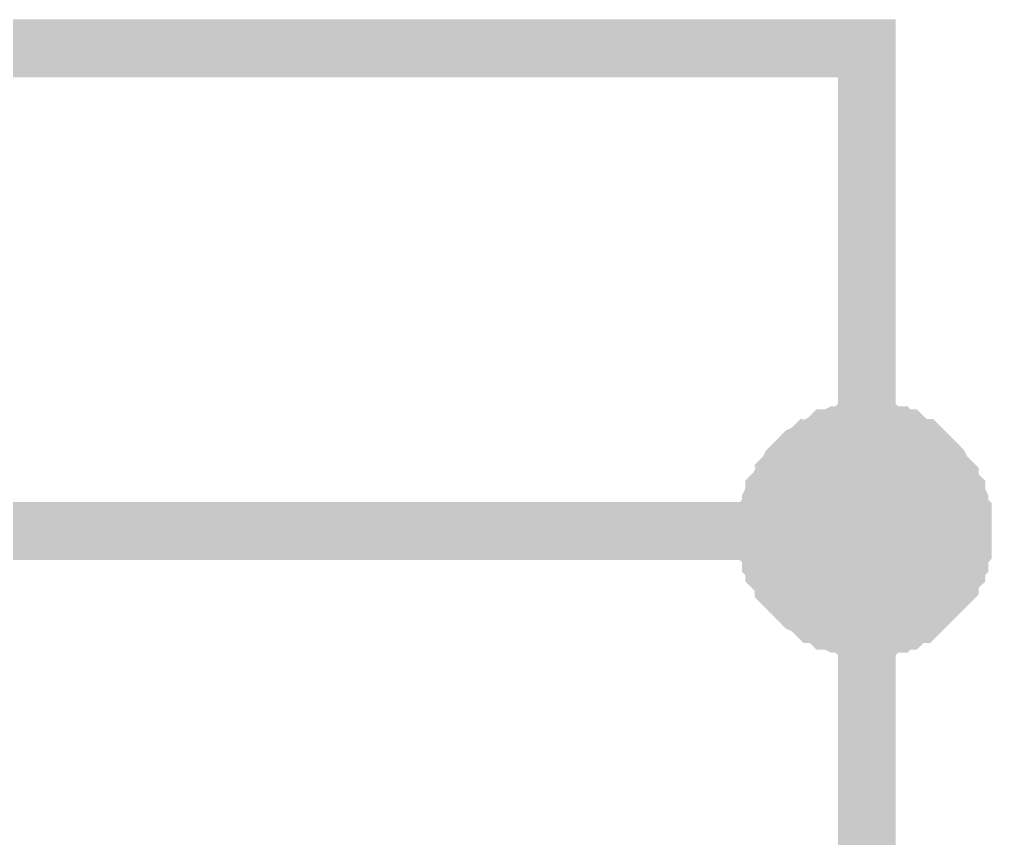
# Model space of a CAD drawing. Header units: millimetres. Extents: x -2024 to 917, y -725 to 13.
# Drawn here: x -1990.77 to -1985.73, y -165.76 to -161.52 of the extents above; entities that cross this region are included whole.
import ezdxf

# ---------------------------------------------------------------- set-up
doc = ezdxf.new("R2010")
doc.units = ezdxf.units.MM

msp = doc.modelspace()

# ---------------------------------------------------------------- linework, layer by layer
at = {"color": 7}
for points, const_width in [([(-1991.3755, -164.1709), (-1986.3771, -164.1709), (-1986.3771, -161.6706), (-1991.3755, -161.6706)], 0.2997), ([(-1986.8902, -164.1709), (-1986.8902, -164.1378), (-1986.8902, -164.1213), (-1986.8902, -164.0882), (-1986.8736, -164.0716), (-1986.8736, -164.0385), (-1986.8736, -164.0219), (-1986.8571, -163.9888), (-1986.8571, -163.9722), (-1986.8405, -163.9557), (-1986.824, -163.9226), (-1986.8074, -163.906), (-1986.8074, -163.8894), (-1986.7908, -163.8729), (-1986.7743, -163.8398), (-1986.7577, -163.8232), (-1986.7412, -163.8067), (-1986.7246, -163.7901), (-1986.7081, -163.7735), (-1986.675, -163.757), (-1986.6584, -163.7404), (-1986.6419, -163.7404), (-1986.6253, -163.7239), (-1986.5922, -163.7073), (-1986.5757, -163.6907), (-1986.5591, -163.6907), (-1986.526, -163.6742), (-1986.5095, -163.6742), (-1986.4764, -163.6742), (-1986.4598, -163.6576), (-1986.4267, -163.6576), (-1986.4102, -163.6576), (-1986.3771, -163.6576)], 0.2997), ([(-1986.8902, -164.1709), (-1986.8902, -164.1378), (-1986.8902, -164.1213), (-1986.8902, -164.0882), (-1986.8736, -164.0716), (-1986.8736, -164.0385), (-1986.8736, -164.0219), (-1986.8571, -163.9888), (-1986.8571, -163.9722), (-1986.8405, -163.9557), (-1986.824, -163.9226), (-1986.8074, -163.906), (-1986.8074, -163.8894), (-1986.7908, -163.8729), (-1986.7743, -163.8398), (-1986.7577, -163.8232), (-1986.7412, -163.8067), (-1986.7246, -163.7901), (-1986.7081, -163.7735), (-1986.675, -163.757), (-1986.6584, -163.7404), (-1986.6419, -163.7404), (-1986.6253, -163.7239), (-1986.5922, -163.7073), (-1986.5757, -163.6907), (-1986.5591, -163.6907), (-1986.526, -163.6742), (-1986.5095, -163.6742), (-1986.4764, -163.6742), (-1986.4598, -163.6576), (-1986.4267, -163.6576), (-1986.4102, -163.6576), (-1986.3771, -163.6576)], 0.2997), ([(-1986.8902, -164.1709), (-1986.8902, -164.1378), (-1986.8902, -164.1213), (-1986.8902, -164.0882), (-1986.8736, -164.0716), (-1986.8736, -164.0385), (-1986.8736, -164.0219), (-1986.8571, -163.9888), (-1986.8571, -163.9722), (-1986.8405, -163.9557), (-1986.824, -163.9226), (-1986.8074, -163.906), (-1986.8074, -163.8894), (-1986.7908, -163.8729), (-1986.7743, -163.8398), (-1986.7577, -163.8232), (-1986.7412, -163.8067), (-1986.7246, -163.7901), (-1986.7081, -163.7735), (-1986.675, -163.757), (-1986.6584, -163.7404), (-1986.6419, -163.7404), (-1986.6253, -163.7239), (-1986.5922, -163.7073), (-1986.5757, -163.6907), (-1986.5591, -163.6907), (-1986.526, -163.6742), (-1986.5095, -163.6742), (-1986.4764, -163.6742), (-1986.4598, -163.6576), (-1986.4267, -163.6576), (-1986.4102, -163.6576), (-1986.3771, -163.6576)], 0.2997), ([(-1986.8902, -164.1709), (-1986.8902, -164.1378), (-1986.8902, -164.1213), (-1986.8902, -164.0882), (-1986.8736, -164.0716), (-1986.8736, -164.0385), (-1986.8736, -164.0219), (-1986.8571, -163.9888), (-1986.8571, -163.9722), (-1986.8405, -163.9557), (-1986.824, -163.9226), (-1986.8074, -163.906), (-1986.8074, -163.8894), (-1986.7908, -163.8729), (-1986.7743, -163.8398), (-1986.7577, -163.8232), (-1986.7412, -163.8067), (-1986.7246, -163.7901), (-1986.7081, -163.7735), (-1986.675, -163.757), (-1986.6584, -163.7404), (-1986.6419, -163.7404), (-1986.6253, -163.7239), (-1986.5922, -163.7073), (-1986.5757, -163.6907), (-1986.5591, -163.6907), (-1986.526, -163.6742), (-1986.5095, -163.6742), (-1986.4764, -163.6742), (-1986.4598, -163.6576), (-1986.4267, -163.6576), (-1986.4102, -163.6576), (-1986.3771, -163.6576)], 0.2997), ([(-1986.3771, -163.6576), (-1986.3771, -163.6576)], 0.2997), ([(-1986.3771, -163.6576), (-1986.344, -163.6576), (-1986.3274, -163.6576), (-1986.2943, -163.6576), (-1986.2778, -163.6742), (-1986.2447, -163.6742), (-1986.2281, -163.6742), (-1986.2116, -163.6907), (-1986.1785, -163.6907), (-1986.1619, -163.7073), (-1986.1454, -163.7239), (-1986.1123, -163.7404), (-1986.0957, -163.7404), (-1986.0792, -163.757), (-1986.0626, -163.7735), (-1986.0461, -163.7901), (-1986.0295, -163.8067), (-1986.0129, -163.8232), (-1985.9964, -163.8398), (-1985.9798, -163.8729), (-1985.9633, -163.8894), (-1985.9467, -163.906), (-1985.9467, -163.9226), (-1985.9302, -163.9557), (-1985.9136, -163.9722), (-1985.9136, -163.9888), (-1985.8971, -164.0219), (-1985.8971, -164.0385), (-1985.8971, -164.0716), (-1985.8805, -164.0882), (-1985.8805, -164.1213), (-1985.8805, -164.1378), (-1985.8805, -164.1709)], 0.2997), ([(-1986.3771, -163.6576), (-1986.3771, -163.6576)], 0.2997), ([(-1986.3771, -163.6576), (-1986.344, -163.6576), (-1986.3274, -163.6576), (-1986.2943, -163.6576), (-1986.2778, -163.6742), (-1986.2447, -163.6742), (-1986.2281, -163.6742), (-1986.2116, -163.6907), (-1986.1785, -163.6907), (-1986.1619, -163.7073), (-1986.1454, -163.7239), (-1986.1123, -163.7404), (-1986.0957, -163.7404), (-1986.0792, -163.757), (-1986.0626, -163.7735), (-1986.0461, -163.7901), (-1986.0295, -163.8067), (-1986.0129, -163.8232), (-1985.9964, -163.8398), (-1985.9798, -163.8729), (-1985.9633, -163.8894), (-1985.9467, -163.906), (-1985.9467, -163.9226), (-1985.9302, -163.9557), (-1985.9136, -163.9722), (-1985.9136, -163.9888), (-1985.8971, -164.0219), (-1985.8971, -164.0385), (-1985.8971, -164.0716), (-1985.8805, -164.0882), (-1985.8805, -164.1213), (-1985.8805, -164.1378), (-1985.8805, -164.1709)], 0.2997), ([(-1986.3771, -163.6576), (-1986.3771, -163.6576)], 0.2997), ([(-1986.3771, -163.6576), (-1986.344, -163.6576), (-1986.3274, -163.6576), (-1986.2943, -163.6576), (-1986.2778, -163.6742), (-1986.2447, -163.6742), (-1986.2281, -163.6742), (-1986.2116, -163.6907), (-1986.1785, -163.6907), (-1986.1619, -163.7073), (-1986.1454, -163.7239), (-1986.1123, -163.7404), (-1986.0957, -163.7404), (-1986.0792, -163.757), (-1986.0626, -163.7735), (-1986.0461, -163.7901), (-1986.0295, -163.8067), (-1986.0129, -163.8232), (-1985.9964, -163.8398), (-1985.9798, -163.8729), (-1985.9633, -163.8894), (-1985.9467, -163.906), (-1985.9467, -163.9226), (-1985.9302, -163.9557), (-1985.9136, -163.9722), (-1985.9136, -163.9888), (-1985.8971, -164.0219), (-1985.8971, -164.0385), (-1985.8971, -164.0716), (-1985.8805, -164.0882), (-1985.8805, -164.1213), (-1985.8805, -164.1378), (-1985.8805, -164.1709)], 0.2997), ([(-1986.3771, -163.6576), (-1986.3771, -163.6576)], 0.2997), ([(-1986.3771, -163.6576), (-1986.344, -163.6576), (-1986.3274, -163.6576), (-1986.2943, -163.6576), (-1986.2778, -163.6742), (-1986.2447, -163.6742), (-1986.2281, -163.6742), (-1986.2116, -163.6907), (-1986.1785, -163.6907), (-1986.1619, -163.7073), (-1986.1454, -163.7239), (-1986.1123, -163.7404), (-1986.0957, -163.7404), (-1986.0792, -163.757), (-1986.0626, -163.7735), (-1986.0461, -163.7901), (-1986.0295, -163.8067), (-1986.0129, -163.8232), (-1985.9964, -163.8398), (-1985.9798, -163.8729), (-1985.9633, -163.8894), (-1985.9467, -163.906), (-1985.9467, -163.9226), (-1985.9302, -163.9557), (-1985.9136, -163.9722), (-1985.9136, -163.9888), (-1985.8971, -164.0219), (-1985.8971, -164.0385), (-1985.8971, -164.0716), (-1985.8805, -164.0882), (-1985.8805, -164.1213), (-1985.8805, -164.1378), (-1985.8805, -164.1709)], 0.2997), ([(-1986.8902, -164.1709), (-1986.8902, -164.1378), (-1986.8902, -164.1213), (-1986.8902, -164.0882), (-1986.8736, -164.0716), (-1986.8736, -164.0385), (-1986.8736, -164.0219), (-1986.8571, -163.9888), (-1986.8571, -163.9722), (-1986.8405, -163.9557), (-1986.824, -163.9226), (-1986.8074, -163.906), (-1986.8074, -163.8894), (-1986.7908, -163.8729), (-1986.7743, -163.8398), (-1986.7577, -163.8232), (-1986.7412, -163.8067), (-1986.7246, -163.7901), (-1986.7081, -163.7735), (-1986.675, -163.757), (-1986.6584, -163.7404), (-1986.6419, -163.7404), (-1986.6253, -163.7239), (-1986.5922, -163.7073), (-1986.5757, -163.6907), (-1986.5591, -163.6907), (-1986.526, -163.6742), (-1986.5095, -163.6742), (-1986.4764, -163.6742), (-1986.4598, -163.6576), (-1986.4267, -163.6576), (-1986.4102, -163.6576), (-1986.3771, -163.6576)], 0.0991), ([(-1986.8902, -164.1709), (-1986.8902, -164.1378), (-1986.8902, -164.1213), (-1986.8902, -164.0882), (-1986.8736, -164.0716), (-1986.8736, -164.0385), (-1986.8736, -164.0219), (-1986.8571, -163.9888), (-1986.8571, -163.9722), (-1986.8405, -163.9557), (-1986.824, -163.9226), (-1986.8074, -163.906), (-1986.8074, -163.8894), (-1986.7908, -163.8729), (-1986.7743, -163.8398), (-1986.7577, -163.8232), (-1986.7412, -163.8067), (-1986.7246, -163.7901), (-1986.7081, -163.7735), (-1986.675, -163.757), (-1986.6584, -163.7404), (-1986.6419, -163.7404), (-1986.6253, -163.7239), (-1986.5922, -163.7073), (-1986.5757, -163.6907), (-1986.5591, -163.6907), (-1986.526, -163.6742), (-1986.5095, -163.6742), (-1986.4764, -163.6742), (-1986.4598, -163.6576), (-1986.4267, -163.6576), (-1986.4102, -163.6576), (-1986.3771, -163.6576)], 0.0991), ([(-1986.8902, -164.1709), (-1986.8902, -164.1378), (-1986.8902, -164.1213), (-1986.8902, -164.0882), (-1986.8736, -164.0716), (-1986.8736, -164.0385), (-1986.8736, -164.0219), (-1986.8571, -163.9888), (-1986.8571, -163.9722), (-1986.8405, -163.9557), (-1986.824, -163.9226), (-1986.8074, -163.906), (-1986.8074, -163.8894), (-1986.7908, -163.8729), (-1986.7743, -163.8398), (-1986.7577, -163.8232), (-1986.7412, -163.8067), (-1986.7246, -163.7901), (-1986.7081, -163.7735), (-1986.675, -163.757), (-1986.6584, -163.7404), (-1986.6419, -163.7404), (-1986.6253, -163.7239), (-1986.5922, -163.7073), (-1986.5757, -163.6907), (-1986.5591, -163.6907), (-1986.526, -163.6742), (-1986.5095, -163.6742), (-1986.4764, -163.6742), (-1986.4598, -163.6576), (-1986.4267, -163.6576), (-1986.4102, -163.6576), (-1986.3771, -163.6576)], 0.0991), ([(-1986.8902, -164.1709), (-1986.8902, -164.1378), (-1986.8902, -164.1213), (-1986.8902, -164.0882), (-1986.8736, -164.0716), (-1986.8736, -164.0385), (-1986.8736, -164.0219), (-1986.8571, -163.9888), (-1986.8571, -163.9722), (-1986.8405, -163.9557), (-1986.824, -163.9226), (-1986.8074, -163.906), (-1986.8074, -163.8894), (-1986.7908, -163.8729), (-1986.7743, -163.8398), (-1986.7577, -163.8232), (-1986.7412, -163.8067), (-1986.7246, -163.7901), (-1986.7081, -163.7735), (-1986.675, -163.757), (-1986.6584, -163.7404), (-1986.6419, -163.7404), (-1986.6253, -163.7239), (-1986.5922, -163.7073), (-1986.5757, -163.6907), (-1986.5591, -163.6907), (-1986.526, -163.6742), (-1986.5095, -163.6742), (-1986.4764, -163.6742), (-1986.4598, -163.6576), (-1986.4267, -163.6576), (-1986.4102, -163.6576), (-1986.3771, -163.6576)], 0.0991), ([(-1986.3771, -163.6576), (-1986.3771, -163.6576)], 0.0991), ([(-1986.3771, -163.6576), (-1986.344, -163.6576), (-1986.3274, -163.6576), (-1986.2943, -163.6576), (-1986.2778, -163.6742), (-1986.2447, -163.6742), (-1986.2281, -163.6742), (-1986.2116, -163.6907), (-1986.1785, -163.6907), (-1986.1619, -163.7073), (-1986.1454, -163.7239), (-1986.1123, -163.7404), (-1986.0957, -163.7404), (-1986.0792, -163.757), (-1986.0626, -163.7735), (-1986.0461, -163.7901), (-1986.0295, -163.8067), (-1986.0129, -163.8232), (-1985.9964, -163.8398), (-1985.9798, -163.8729), (-1985.9633, -163.8894), (-1985.9467, -163.906), (-1985.9467, -163.9226), (-1985.9302, -163.9557), (-1985.9136, -163.9722), (-1985.9136, -163.9888), (-1985.8971, -164.0219), (-1985.8971, -164.0385), (-1985.8971, -164.0716), (-1985.8805, -164.0882), (-1985.8805, -164.1213), (-1985.8805, -164.1378), (-1985.8805, -164.1709)], 0.0991), ([(-1986.3771, -163.6576), (-1986.3771, -163.6576)], 0.0991), ([(-1986.3771, -163.6576), (-1986.344, -163.6576), (-1986.3274, -163.6576), (-1986.2943, -163.6576), (-1986.2778, -163.6742), (-1986.2447, -163.6742), (-1986.2281, -163.6742), (-1986.2116, -163.6907), (-1986.1785, -163.6907), (-1986.1619, -163.7073), (-1986.1454, -163.7239), (-1986.1123, -163.7404), (-1986.0957, -163.7404), (-1986.0792, -163.757), (-1986.0626, -163.7735), (-1986.0461, -163.7901), (-1986.0295, -163.8067), (-1986.0129, -163.8232), (-1985.9964, -163.8398), (-1985.9798, -163.8729), (-1985.9633, -163.8894), (-1985.9467, -163.906), (-1985.9467, -163.9226), (-1985.9302, -163.9557), (-1985.9136, -163.9722), (-1985.9136, -163.9888), (-1985.8971, -164.0219), (-1985.8971, -164.0385), (-1985.8971, -164.0716), (-1985.8805, -164.0882), (-1985.8805, -164.1213), (-1985.8805, -164.1378), (-1985.8805, -164.1709)], 0.0991), ([(-1986.3771, -163.6576), (-1986.3771, -163.6576)], 0.0991), ([(-1986.3771, -163.6576), (-1986.344, -163.6576), (-1986.3274, -163.6576), (-1986.2943, -163.6576), (-1986.2778, -163.6742), (-1986.2447, -163.6742), (-1986.2281, -163.6742), (-1986.2116, -163.6907), (-1986.1785, -163.6907), (-1986.1619, -163.7073), (-1986.1454, -163.7239), (-1986.1123, -163.7404), (-1986.0957, -163.7404), (-1986.0792, -163.757), (-1986.0626, -163.7735), (-1986.0461, -163.7901), (-1986.0295, -163.8067), (-1986.0129, -163.8232), (-1985.9964, -163.8398), (-1985.9798, -163.8729), (-1985.9633, -163.8894), (-1985.9467, -163.906), (-1985.9467, -163.9226), (-1985.9302, -163.9557), (-1985.9136, -163.9722), (-1985.9136, -163.9888), (-1985.8971, -164.0219), (-1985.8971, -164.0385), (-1985.8971, -164.0716), (-1985.8805, -164.0882), (-1985.8805, -164.1213), (-1985.8805, -164.1378), (-1985.8805, -164.1709)], 0.0991), ([(-1986.3771, -163.6576), (-1986.3771, -163.6576)], 0.0991), ([(-1986.3771, -163.6576), (-1986.344, -163.6576), (-1986.3274, -163.6576), (-1986.2943, -163.6576), (-1986.2778, -163.6742), (-1986.2447, -163.6742), (-1986.2281, -163.6742), (-1986.2116, -163.6907), (-1986.1785, -163.6907), (-1986.1619, -163.7073), (-1986.1454, -163.7239), (-1986.1123, -163.7404), (-1986.0957, -163.7404), (-1986.0792, -163.757), (-1986.0626, -163.7735), (-1986.0461, -163.7901), (-1986.0295, -163.8067), (-1986.0129, -163.8232), (-1985.9964, -163.8398), (-1985.9798, -163.8729), (-1985.9633, -163.8894), (-1985.9467, -163.906), (-1985.9467, -163.9226), (-1985.9302, -163.9557), (-1985.9136, -163.9722), (-1985.9136, -163.9888), (-1985.8971, -164.0219), (-1985.8971, -164.0385), (-1985.8971, -164.0716), (-1985.8805, -164.0882), (-1985.8805, -164.1213), (-1985.8805, -164.1378), (-1985.8805, -164.1709)], 0.0991), ([(-1986.3771, -164.6677), (-1986.4102, -164.6677), (-1986.4267, -164.6677), (-1986.4598, -164.6677), (-1986.4764, -164.6512), (-1986.5095, -164.6512), (-1986.526, -164.6512), (-1986.5591, -164.6346), (-1986.5757, -164.6346), (-1986.5922, -164.618), (-1986.6253, -164.6015), (-1986.6419, -164.6015), (-1986.6584, -164.5849), (-1986.675, -164.5684), (-1986.7081, -164.5518), (-1986.7246, -164.5352), (-1986.7412, -164.5187), (-1986.7577, -164.5021), (-1986.7743, -164.4856), (-1986.7908, -164.469), (-1986.8074, -164.4524), (-1986.8074, -164.4359), (-1986.824, -164.4028), (-1986.8405, -164.3862), (-1986.8571, -164.3697), (-1986.8571, -164.3365), (-1986.8736, -164.32), (-1986.8736, -164.3034), (-1986.8736, -164.2703), (-1986.8902, -164.2537), (-1986.8902, -164.2206), (-1986.8902, -164.2041), (-1986.8902, -164.1709)], 0.2997), ([(-1986.8902, -164.1709), (-1986.8902, -164.1709)], 0.2997), ([(-1986.3771, -164.6677), (-1986.4102, -164.6677), (-1986.4267, -164.6677), (-1986.4598, -164.6677), (-1986.4764, -164.6512), (-1986.5095, -164.6512), (-1986.526, -164.6512), (-1986.5591, -164.6346), (-1986.5757, -164.6346), (-1986.5922, -164.618), (-1986.6253, -164.6015), (-1986.6419, -164.6015), (-1986.6584, -164.5849), (-1986.675, -164.5684), (-1986.7081, -164.5518), (-1986.7246, -164.5352), (-1986.7412, -164.5187), (-1986.7577, -164.5021), (-1986.7743, -164.4856), (-1986.7908, -164.469), (-1986.8074, -164.4524), (-1986.8074, -164.4359), (-1986.824, -164.4028), (-1986.8405, -164.3862), (-1986.8571, -164.3697), (-1986.8571, -164.3365), (-1986.8736, -164.32), (-1986.8736, -164.3034), (-1986.8736, -164.2703), (-1986.8902, -164.2537), (-1986.8902, -164.2206), (-1986.8902, -164.2041), (-1986.8902, -164.1709)], 0.2997), ([(-1986.8902, -164.1709), (-1986.8902, -164.1709)], 0.2997), ([(-1986.3771, -164.6677), (-1986.4102, -164.6677), (-1986.4267, -164.6677), (-1986.4598, -164.6677), (-1986.4764, -164.6512), (-1986.5095, -164.6512), (-1986.526, -164.6512), (-1986.5591, -164.6346), (-1986.5757, -164.6346), (-1986.5922, -164.618), (-1986.6253, -164.6015), (-1986.6419, -164.6015), (-1986.6584, -164.5849), (-1986.675, -164.5684), (-1986.7081, -164.5518), (-1986.7246, -164.5352), (-1986.7412, -164.5187), (-1986.7577, -164.5021), (-1986.7743, -164.4856), (-1986.7908, -164.469), (-1986.8074, -164.4524), (-1986.8074, -164.4359), (-1986.824, -164.4028), (-1986.8405, -164.3862), (-1986.8571, -164.3697), (-1986.8571, -164.3365), (-1986.8736, -164.32), (-1986.8736, -164.3034), (-1986.8736, -164.2703), (-1986.8902, -164.2537), (-1986.8902, -164.2206), (-1986.8902, -164.2041), (-1986.8902, -164.1709)], 0.2997), ([(-1986.8902, -164.1709), (-1986.8902, -164.1709)], 0.2997), ([(-1986.3771, -164.6677), (-1986.4102, -164.6677), (-1986.4267, -164.6677), (-1986.4598, -164.6677), (-1986.4764, -164.6512), (-1986.5095, -164.6512), (-1986.526, -164.6512), (-1986.5591, -164.6346), (-1986.5757, -164.6346), (-1986.5922, -164.618), (-1986.6253, -164.6015), (-1986.6419, -164.6015), (-1986.6584, -164.5849), (-1986.675, -164.5684), (-1986.7081, -164.5518), (-1986.7246, -164.5352), (-1986.7412, -164.5187), (-1986.7577, -164.5021), (-1986.7743, -164.4856), (-1986.7908, -164.469), (-1986.8074, -164.4524), (-1986.8074, -164.4359), (-1986.824, -164.4028), (-1986.8405, -164.3862), (-1986.8571, -164.3697), (-1986.8571, -164.3365), (-1986.8736, -164.32), (-1986.8736, -164.3034), (-1986.8736, -164.2703), (-1986.8902, -164.2537), (-1986.8902, -164.2206), (-1986.8902, -164.2041), (-1986.8902, -164.1709)], 0.2997), ([(-1986.8902, -164.1709), (-1986.8902, -164.1709)], 0.2997), ([(-1986.3771, -166.6713), (-1986.3771, -164.1709)], 0.2997), ([(-1985.8805, -164.1709), (-1985.8805, -164.2041), (-1985.8805, -164.2206), (-1985.8805, -164.2537), (-1985.8971, -164.2703), (-1985.8971, -164.3034), (-1985.8971, -164.32), (-1985.9136, -164.3365), (-1985.9136, -164.3697), (-1985.9302, -164.3862), (-1985.9467, -164.4028), (-1985.9467, -164.4359), (-1985.9633, -164.4524), (-1985.9798, -164.469), (-1985.9964, -164.4856), (-1986.0129, -164.5021), (-1986.0295, -164.5187), (-1986.0461, -164.5352), (-1986.0626, -164.5518), (-1986.0792, -164.5684), (-1986.0957, -164.5849), (-1986.1123, -164.6015), (-1986.1454, -164.6015), (-1986.1619, -164.618), (-1986.1785, -164.6346), (-1986.2116, -164.6346), (-1986.2281, -164.6512), (-1986.2447, -164.6512), (-1986.2778, -164.6512), (-1986.2943, -164.6677), (-1986.3274, -164.6677), (-1986.344, -164.6677), (-1986.3771, -164.6677)], 0.2997), ([(-1985.8805, -164.1709), (-1985.8805, -164.2041), (-1985.8805, -164.2206), (-1985.8805, -164.2537), (-1985.8971, -164.2703), (-1985.8971, -164.3034), (-1985.8971, -164.32), (-1985.9136, -164.3365), (-1985.9136, -164.3697), (-1985.9302, -164.3862), (-1985.9467, -164.4028), (-1985.9467, -164.4359), (-1985.9633, -164.4524), (-1985.9798, -164.469), (-1985.9964, -164.4856), (-1986.0129, -164.5021), (-1986.0295, -164.5187), (-1986.0461, -164.5352), (-1986.0626, -164.5518), (-1986.0792, -164.5684), (-1986.0957, -164.5849), (-1986.1123, -164.6015), (-1986.1454, -164.6015), (-1986.1619, -164.618), (-1986.1785, -164.6346), (-1986.2116, -164.6346), (-1986.2281, -164.6512), (-1986.2447, -164.6512), (-1986.2778, -164.6512), (-1986.2943, -164.6677), (-1986.3274, -164.6677), (-1986.344, -164.6677), (-1986.3771, -164.6677)], 0.2997), ([(-1985.8805, -164.1709), (-1985.8805, -164.2041), (-1985.8805, -164.2206), (-1985.8805, -164.2537), (-1985.8971, -164.2703), (-1985.8971, -164.3034), (-1985.8971, -164.32), (-1985.9136, -164.3365), (-1985.9136, -164.3697), (-1985.9302, -164.3862), (-1985.9467, -164.4028), (-1985.9467, -164.4359), (-1985.9633, -164.4524), (-1985.9798, -164.469), (-1985.9964, -164.4856), (-1986.0129, -164.5021), (-1986.0295, -164.5187), (-1986.0461, -164.5352), (-1986.0626, -164.5518), (-1986.0792, -164.5684), (-1986.0957, -164.5849), (-1986.1123, -164.6015), (-1986.1454, -164.6015), (-1986.1619, -164.618), (-1986.1785, -164.6346), (-1986.2116, -164.6346), (-1986.2281, -164.6512), (-1986.2447, -164.6512), (-1986.2778, -164.6512), (-1986.2943, -164.6677), (-1986.3274, -164.6677), (-1986.344, -164.6677), (-1986.3771, -164.6677)], 0.2997), ([(-1985.8805, -164.1709), (-1985.8805, -164.2041), (-1985.8805, -164.2206), (-1985.8805, -164.2537), (-1985.8971, -164.2703), (-1985.8971, -164.3034), (-1985.8971, -164.32), (-1985.9136, -164.3365), (-1985.9136, -164.3697), (-1985.9302, -164.3862), (-1985.9467, -164.4028), (-1985.9467, -164.4359), (-1985.9633, -164.4524), (-1985.9798, -164.469), (-1985.9964, -164.4856), (-1986.0129, -164.5021), (-1986.0295, -164.5187), (-1986.0461, -164.5352), (-1986.0626, -164.5518), (-1986.0792, -164.5684), (-1986.0957, -164.5849), (-1986.1123, -164.6015), (-1986.1454, -164.6015), (-1986.1619, -164.618), (-1986.1785, -164.6346), (-1986.2116, -164.6346), (-1986.2281, -164.6512), (-1986.2447, -164.6512), (-1986.2778, -164.6512), (-1986.2943, -164.6677), (-1986.3274, -164.6677), (-1986.344, -164.6677), (-1986.3771, -164.6677)], 0.2997), ([(-1985.8805, -164.1709), (-1985.8805, -164.1709), (-1985.8805, -164.1709), (-1985.8805, -164.1709), (-1985.8805, -164.1709), (-1985.8805, -164.1709), (-1985.8805, -164.1709), (-1985.8805, -164.1709), (-1985.8805, -164.1709), (-1985.8805, -164.1709), (-1985.8805, -164.1709), (-1985.8805, -164.1709), (-1985.8805, -164.1709), (-1985.8805, -164.1709), (-1985.8805, -164.1709), (-1985.8805, -164.1709), (-1985.8805, -164.1709), (-1985.8805, -164.1709), (-1985.8805, -164.1709), (-1985.8805, -164.1709), (-1985.8805, -164.1709), (-1985.8805, -164.1709), (-1985.8805, -164.1709), (-1985.8805, -164.1709), (-1985.8805, -164.1709), (-1985.8805, -164.1709), (-1985.8805, -164.1709), (-1985.8805, -164.1709), (-1985.8805, -164.1709), (-1985.8805, -164.1709), (-1985.8805, -164.1709), (-1985.8805, -164.1709), (-1985.8805, -164.1709)], 0.2997), ([(-1985.8805, -164.1709), (-1985.8805, -164.1709)], 0.2997), ([(-1985.8805, -164.1709), (-1985.8805, -164.1709), (-1985.8805, -164.1709), (-1985.8805, -164.1709), (-1985.8805, -164.1709), (-1985.8805, -164.1709), (-1985.8805, -164.1709), (-1985.8805, -164.1709), (-1985.8805, -164.1709), (-1985.8805, -164.1709), (-1985.8805, -164.1709), (-1985.8805, -164.1709), (-1985.8805, -164.1709), (-1985.8805, -164.1709), (-1985.8805, -164.1709), (-1985.8805, -164.1709), (-1985.8805, -164.1709), (-1985.8805, -164.1709), (-1985.8805, -164.1709), (-1985.8805, -164.1709), (-1985.8805, -164.1709), (-1985.8805, -164.1709), (-1985.8805, -164.1709), (-1985.8805, -164.1709), (-1985.8805, -164.1709), (-1985.8805, -164.1709), (-1985.8805, -164.1709), (-1985.8805, -164.1709), (-1985.8805, -164.1709), (-1985.8805, -164.1709), (-1985.8805, -164.1709), (-1985.8805, -164.1709), (-1985.8805, -164.1709)], 0.2997), ([(-1985.8805, -164.1709), (-1985.8805, -164.1709)], 0.2997), ([(-1985.8805, -164.1709), (-1985.8805, -164.1709), (-1985.8805, -164.1709), (-1985.8805, -164.1709), (-1985.8805, -164.1709), (-1985.8805, -164.1709), (-1985.8805, -164.1709), (-1985.8805, -164.1709), (-1985.8805, -164.1709), (-1985.8805, -164.1709), (-1985.8805, -164.1709), (-1985.8805, -164.1709), (-1985.8805, -164.1709), (-1985.8805, -164.1709), (-1985.8805, -164.1709), (-1985.8805, -164.1709), (-1985.8805, -164.1709), (-1985.8805, -164.1709), (-1985.8805, -164.1709), (-1985.8805, -164.1709), (-1985.8805, -164.1709), (-1985.8805, -164.1709), (-1985.8805, -164.1709), (-1985.8805, -164.1709), (-1985.8805, -164.1709), (-1985.8805, -164.1709), (-1985.8805, -164.1709), (-1985.8805, -164.1709), (-1985.8805, -164.1709), (-1985.8805, -164.1709), (-1985.8805, -164.1709), (-1985.8805, -164.1709), (-1985.8805, -164.1709)], 0.2997), ([(-1985.8805, -164.1709), (-1985.8805, -164.1709)], 0.2997), ([(-1985.8805, -164.1709), (-1985.8805, -164.1709), (-1985.8805, -164.1709), (-1985.8805, -164.1709), (-1985.8805, -164.1709), (-1985.8805, -164.1709), (-1985.8805, -164.1709), (-1985.8805, -164.1709), (-1985.8805, -164.1709), (-1985.8805, -164.1709), (-1985.8805, -164.1709), (-1985.8805, -164.1709), (-1985.8805, -164.1709), (-1985.8805, -164.1709), (-1985.8805, -164.1709), (-1985.8805, -164.1709), (-1985.8805, -164.1709), (-1985.8805, -164.1709), (-1985.8805, -164.1709), (-1985.8805, -164.1709), (-1985.8805, -164.1709), (-1985.8805, -164.1709), (-1985.8805, -164.1709), (-1985.8805, -164.1709), (-1985.8805, -164.1709), (-1985.8805, -164.1709), (-1985.8805, -164.1709), (-1985.8805, -164.1709), (-1985.8805, -164.1709), (-1985.8805, -164.1709), (-1985.8805, -164.1709), (-1985.8805, -164.1709), (-1985.8805, -164.1709)], 0.2997), ([(-1985.8805, -164.1709), (-1985.8805, -164.1709)], 0.2997), ([(-1986.3771, -164.6677), (-1986.4102, -164.6677), (-1986.4267, -164.6677), (-1986.4598, -164.6677), (-1986.4764, -164.6512), (-1986.5095, -164.6512), (-1986.526, -164.6512), (-1986.5591, -164.6346), (-1986.5757, -164.6346), (-1986.5922, -164.618), (-1986.6253, -164.6015), (-1986.6419, -164.6015), (-1986.6584, -164.5849), (-1986.675, -164.5684), (-1986.7081, -164.5518), (-1986.7246, -164.5352), (-1986.7412, -164.5187), (-1986.7577, -164.5021), (-1986.7743, -164.4856), (-1986.7908, -164.469), (-1986.8074, -164.4524), (-1986.8074, -164.4359), (-1986.824, -164.4028), (-1986.8405, -164.3862), (-1986.8571, -164.3697), (-1986.8571, -164.3365), (-1986.8736, -164.32), (-1986.8736, -164.3034), (-1986.8736, -164.2703), (-1986.8902, -164.2537), (-1986.8902, -164.2206), (-1986.8902, -164.2041), (-1986.8902, -164.1709)], 0.0991), ([(-1986.8902, -164.1709), (-1986.8902, -164.1709)], 0.0991), ([(-1986.3771, -164.6677), (-1986.4102, -164.6677), (-1986.4267, -164.6677), (-1986.4598, -164.6677), (-1986.4764, -164.6512), (-1986.5095, -164.6512), (-1986.526, -164.6512), (-1986.5591, -164.6346), (-1986.5757, -164.6346), (-1986.5922, -164.618), (-1986.6253, -164.6015), (-1986.6419, -164.6015), (-1986.6584, -164.5849), (-1986.675, -164.5684), (-1986.7081, -164.5518), (-1986.7246, -164.5352), (-1986.7412, -164.5187), (-1986.7577, -164.5021), (-1986.7743, -164.4856), (-1986.7908, -164.469), (-1986.8074, -164.4524), (-1986.8074, -164.4359), (-1986.824, -164.4028), (-1986.8405, -164.3862), (-1986.8571, -164.3697), (-1986.8571, -164.3365), (-1986.8736, -164.32), (-1986.8736, -164.3034), (-1986.8736, -164.2703), (-1986.8902, -164.2537), (-1986.8902, -164.2206), (-1986.8902, -164.2041), (-1986.8902, -164.1709)], 0.0991), ([(-1986.8902, -164.1709), (-1986.8902, -164.1709)], 0.0991), ([(-1986.3771, -164.6677), (-1986.4102, -164.6677), (-1986.4267, -164.6677), (-1986.4598, -164.6677), (-1986.4764, -164.6512), (-1986.5095, -164.6512), (-1986.526, -164.6512), (-1986.5591, -164.6346), (-1986.5757, -164.6346), (-1986.5922, -164.618), (-1986.6253, -164.6015), (-1986.6419, -164.6015), (-1986.6584, -164.5849), (-1986.675, -164.5684), (-1986.7081, -164.5518), (-1986.7246, -164.5352), (-1986.7412, -164.5187), (-1986.7577, -164.5021), (-1986.7743, -164.4856), (-1986.7908, -164.469), (-1986.8074, -164.4524), (-1986.8074, -164.4359), (-1986.824, -164.4028), (-1986.8405, -164.3862), (-1986.8571, -164.3697), (-1986.8571, -164.3365), (-1986.8736, -164.32), (-1986.8736, -164.3034), (-1986.8736, -164.2703), (-1986.8902, -164.2537), (-1986.8902, -164.2206), (-1986.8902, -164.2041), (-1986.8902, -164.1709)], 0.0991), ([(-1986.8902, -164.1709), (-1986.8902, -164.1709)], 0.0991), ([(-1986.3771, -164.6677), (-1986.4102, -164.6677), (-1986.4267, -164.6677), (-1986.4598, -164.6677), (-1986.4764, -164.6512), (-1986.5095, -164.6512), (-1986.526, -164.6512), (-1986.5591, -164.6346), (-1986.5757, -164.6346), (-1986.5922, -164.618), (-1986.6253, -164.6015), (-1986.6419, -164.6015), (-1986.6584, -164.5849), (-1986.675, -164.5684), (-1986.7081, -164.5518), (-1986.7246, -164.5352), (-1986.7412, -164.5187), (-1986.7577, -164.5021), (-1986.7743, -164.4856), (-1986.7908, -164.469), (-1986.8074, -164.4524), (-1986.8074, -164.4359), (-1986.824, -164.4028), (-1986.8405, -164.3862), (-1986.8571, -164.3697), (-1986.8571, -164.3365), (-1986.8736, -164.32), (-1986.8736, -164.3034), (-1986.8736, -164.2703), (-1986.8902, -164.2537), (-1986.8902, -164.2206), (-1986.8902, -164.2041), (-1986.8902, -164.1709)], 0.0991), ([(-1986.8902, -164.1709), (-1986.8902, -164.1709)], 0.0991), ([(-1985.8805, -164.1709), (-1985.8805, -164.2041), (-1985.8805, -164.2206), (-1985.8805, -164.2537), (-1985.8971, -164.2703), (-1985.8971, -164.3034), (-1985.8971, -164.32), (-1985.9136, -164.3365), (-1985.9136, -164.3697), (-1985.9302, -164.3862), (-1985.9467, -164.4028), (-1985.9467, -164.4359), (-1985.9633, -164.4524), (-1985.9798, -164.469), (-1985.9964, -164.4856), (-1986.0129, -164.5021), (-1986.0295, -164.5187), (-1986.0461, -164.5352), (-1986.0626, -164.5518), (-1986.0792, -164.5684), (-1986.0957, -164.5849), (-1986.1123, -164.6015), (-1986.1454, -164.6015), (-1986.1619, -164.618), (-1986.1785, -164.6346), (-1986.2116, -164.6346), (-1986.2281, -164.6512), (-1986.2447, -164.6512), (-1986.2778, -164.6512), (-1986.2943, -164.6677), (-1986.3274, -164.6677), (-1986.344, -164.6677), (-1986.3771, -164.6677)], 0.0991), ([(-1985.8805, -164.1709), (-1985.8805, -164.2041), (-1985.8805, -164.2206), (-1985.8805, -164.2537), (-1985.8971, -164.2703), (-1985.8971, -164.3034), (-1985.8971, -164.32), (-1985.9136, -164.3365), (-1985.9136, -164.3697), (-1985.9302, -164.3862), (-1985.9467, -164.4028), (-1985.9467, -164.4359), (-1985.9633, -164.4524), (-1985.9798, -164.469), (-1985.9964, -164.4856), (-1986.0129, -164.5021), (-1986.0295, -164.5187), (-1986.0461, -164.5352), (-1986.0626, -164.5518), (-1986.0792, -164.5684), (-1986.0957, -164.5849), (-1986.1123, -164.6015), (-1986.1454, -164.6015), (-1986.1619, -164.618), (-1986.1785, -164.6346), (-1986.2116, -164.6346), (-1986.2281, -164.6512), (-1986.2447, -164.6512), (-1986.2778, -164.6512), (-1986.2943, -164.6677), (-1986.3274, -164.6677), (-1986.344, -164.6677), (-1986.3771, -164.6677)], 0.0991), ([(-1985.8805, -164.1709), (-1985.8805, -164.2041), (-1985.8805, -164.2206), (-1985.8805, -164.2537), (-1985.8971, -164.2703), (-1985.8971, -164.3034), (-1985.8971, -164.32), (-1985.9136, -164.3365), (-1985.9136, -164.3697), (-1985.9302, -164.3862), (-1985.9467, -164.4028), (-1985.9467, -164.4359), (-1985.9633, -164.4524), (-1985.9798, -164.469), (-1985.9964, -164.4856), (-1986.0129, -164.5021), (-1986.0295, -164.5187), (-1986.0461, -164.5352), (-1986.0626, -164.5518), (-1986.0792, -164.5684), (-1986.0957, -164.5849), (-1986.1123, -164.6015), (-1986.1454, -164.6015), (-1986.1619, -164.618), (-1986.1785, -164.6346), (-1986.2116, -164.6346), (-1986.2281, -164.6512), (-1986.2447, -164.6512), (-1986.2778, -164.6512), (-1986.2943, -164.6677), (-1986.3274, -164.6677), (-1986.344, -164.6677), (-1986.3771, -164.6677)], 0.0991), ([(-1985.8805, -164.1709), (-1985.8805, -164.2041), (-1985.8805, -164.2206), (-1985.8805, -164.2537), (-1985.8971, -164.2703), (-1985.8971, -164.3034), (-1985.8971, -164.32), (-1985.9136, -164.3365), (-1985.9136, -164.3697), (-1985.9302, -164.3862), (-1985.9467, -164.4028), (-1985.9467, -164.4359), (-1985.9633, -164.4524), (-1985.9798, -164.469), (-1985.9964, -164.4856), (-1986.0129, -164.5021), (-1986.0295, -164.5187), (-1986.0461, -164.5352), (-1986.0626, -164.5518), (-1986.0792, -164.5684), (-1986.0957, -164.5849), (-1986.1123, -164.6015), (-1986.1454, -164.6015), (-1986.1619, -164.618), (-1986.1785, -164.6346), (-1986.2116, -164.6346), (-1986.2281, -164.6512), (-1986.2447, -164.6512), (-1986.2778, -164.6512), (-1986.2943, -164.6677), (-1986.3274, -164.6677), (-1986.344, -164.6677), (-1986.3771, -164.6677)], 0.0991), ([(-1985.8805, -164.1709), (-1985.8805, -164.1709), (-1985.8805, -164.1709), (-1985.8805, -164.1709), (-1985.8805, -164.1709), (-1985.8805, -164.1709), (-1985.8805, -164.1709), (-1985.8805, -164.1709), (-1985.8805, -164.1709), (-1985.8805, -164.1709), (-1985.8805, -164.1709), (-1985.8805, -164.1709), (-1985.8805, -164.1709), (-1985.8805, -164.1709), (-1985.8805, -164.1709), (-1985.8805, -164.1709), (-1985.8805, -164.1709), (-1985.8805, -164.1709), (-1985.8805, -164.1709), (-1985.8805, -164.1709), (-1985.8805, -164.1709), (-1985.8805, -164.1709), (-1985.8805, -164.1709), (-1985.8805, -164.1709), (-1985.8805, -164.1709), (-1985.8805, -164.1709), (-1985.8805, -164.1709), (-1985.8805, -164.1709), (-1985.8805, -164.1709), (-1985.8805, -164.1709), (-1985.8805, -164.1709), (-1985.8805, -164.1709), (-1985.8805, -164.1709)], 0.0991), ([(-1985.8805, -164.1709), (-1985.8805, -164.1709)], 0.0991), ([(-1985.8805, -164.1709), (-1985.8805, -164.1709), (-1985.8805, -164.1709), (-1985.8805, -164.1709), (-1985.8805, -164.1709), (-1985.8805, -164.1709), (-1985.8805, -164.1709), (-1985.8805, -164.1709), (-1985.8805, -164.1709), (-1985.8805, -164.1709), (-1985.8805, -164.1709), (-1985.8805, -164.1709), (-1985.8805, -164.1709), (-1985.8805, -164.1709), (-1985.8805, -164.1709), (-1985.8805, -164.1709), (-1985.8805, -164.1709), (-1985.8805, -164.1709), (-1985.8805, -164.1709), (-1985.8805, -164.1709), (-1985.8805, -164.1709), (-1985.8805, -164.1709), (-1985.8805, -164.1709), (-1985.8805, -164.1709), (-1985.8805, -164.1709), (-1985.8805, -164.1709), (-1985.8805, -164.1709), (-1985.8805, -164.1709), (-1985.8805, -164.1709), (-1985.8805, -164.1709), (-1985.8805, -164.1709), (-1985.8805, -164.1709), (-1985.8805, -164.1709)], 0.0991), ([(-1985.8805, -164.1709), (-1985.8805, -164.1709)], 0.0991), ([(-1985.8805, -164.1709), (-1985.8805, -164.1709), (-1985.8805, -164.1709), (-1985.8805, -164.1709), (-1985.8805, -164.1709), (-1985.8805, -164.1709), (-1985.8805, -164.1709), (-1985.8805, -164.1709), (-1985.8805, -164.1709), (-1985.8805, -164.1709), (-1985.8805, -164.1709), (-1985.8805, -164.1709), (-1985.8805, -164.1709), (-1985.8805, -164.1709), (-1985.8805, -164.1709), (-1985.8805, -164.1709), (-1985.8805, -164.1709), (-1985.8805, -164.1709), (-1985.8805, -164.1709), (-1985.8805, -164.1709), (-1985.8805, -164.1709), (-1985.8805, -164.1709), (-1985.8805, -164.1709), (-1985.8805, -164.1709), (-1985.8805, -164.1709), (-1985.8805, -164.1709), (-1985.8805, -164.1709), (-1985.8805, -164.1709), (-1985.8805, -164.1709), (-1985.8805, -164.1709), (-1985.8805, -164.1709), (-1985.8805, -164.1709), (-1985.8805, -164.1709)], 0.0991), ([(-1985.8805, -164.1709), (-1985.8805, -164.1709)], 0.0991), ([(-1985.8805, -164.1709), (-1985.8805, -164.1709), (-1985.8805, -164.1709), (-1985.8805, -164.1709), (-1985.8805, -164.1709), (-1985.8805, -164.1709), (-1985.8805, -164.1709), (-1985.8805, -164.1709), (-1985.8805, -164.1709), (-1985.8805, -164.1709), (-1985.8805, -164.1709), (-1985.8805, -164.1709), (-1985.8805, -164.1709), (-1985.8805, -164.1709), (-1985.8805, -164.1709), (-1985.8805, -164.1709), (-1985.8805, -164.1709), (-1985.8805, -164.1709), (-1985.8805, -164.1709), (-1985.8805, -164.1709), (-1985.8805, -164.1709), (-1985.8805, -164.1709), (-1985.8805, -164.1709), (-1985.8805, -164.1709), (-1985.8805, -164.1709), (-1985.8805, -164.1709), (-1985.8805, -164.1709), (-1985.8805, -164.1709), (-1985.8805, -164.1709), (-1985.8805, -164.1709), (-1985.8805, -164.1709), (-1985.8805, -164.1709), (-1985.8805, -164.1709)], 0.0991), ([(-1985.8805, -164.1709), (-1985.8805, -164.1709)], 0.0991)]:
    msp.add_lwpolyline(points, dxfattribs=dict(at, const_width=const_width))
at = {"color": 7, "const_width": 0.508}
msp.add_lwpolyline([(-1986.7059, -164.1583, 1), (-1986.1979, -164.1583, 1)], format="xyb", close=True, dxfattribs=at)

doc.saveas('drawing.dxf')
